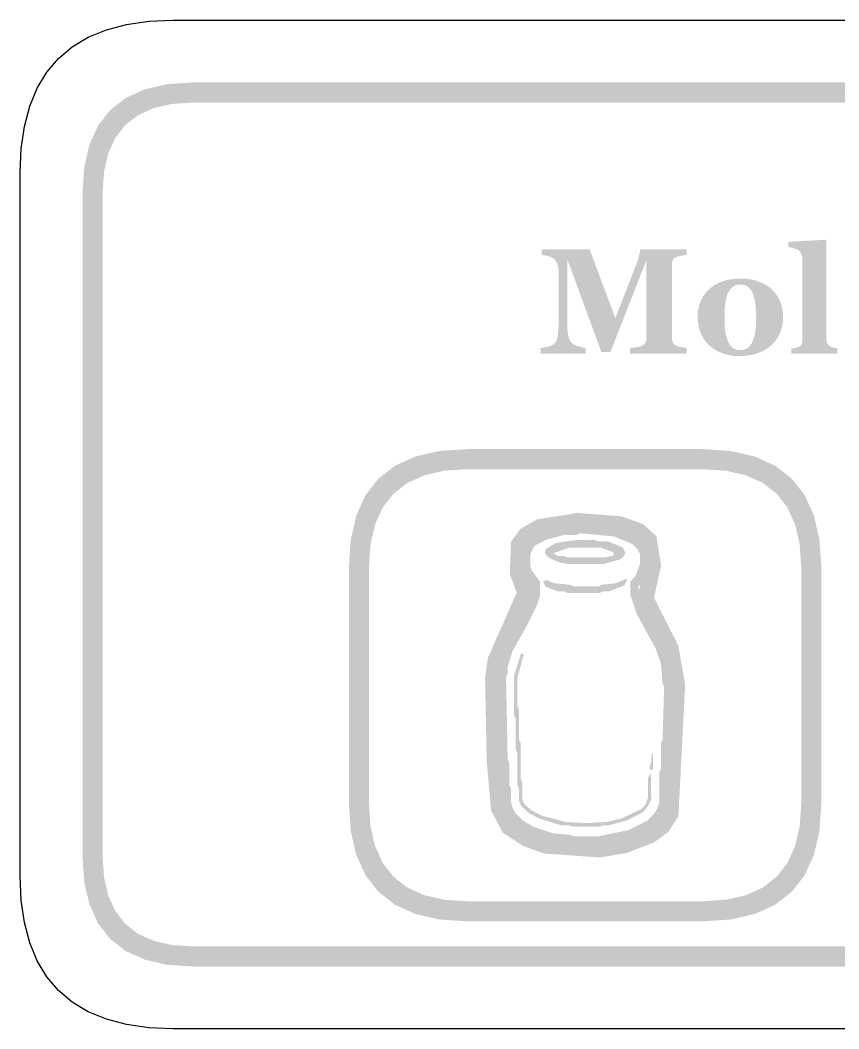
# Model space of a CAD drawing. Header units: millimetres. Extents: x 4 to 272, y 4 to 144.
# Drawn here: x 71.96 to 88.25, y 123.96 to 144.04 of the extents above; entities that cross this region are included whole.
import ezdxf

# ---------------------------------------------------------------- set-up
doc = ezdxf.new("R2010")
doc.units = ezdxf.units.MM
doc.layers.add('CUT', color=1, linetype='Continuous')
doc.layers.add('RASTER', color=7, linetype='Continuous')

msp = doc.modelspace()

# ---------------------------------------------------------------- hatches: boundary and pattern name
at = {"layer": 'RASTER'}
h = msp.add_hatch(color=7, dxfattribs=at)
h.paths.add_polyline_path([(73.2, 140.6), (73.234, 141.116), (73.338, 141.563), (73.509, 141.941), (73.75, 142.25), (74.059, 142.491), (74.438, 142.663), (74.884, 142.766), (75.4, 142.8), (132.6, 142.8), (133.116, 142.766), (133.563, 142.663), (133.941, 142.491), (134.25, 142.25), (134.491, 141.941), (134.663, 141.563), (134.766, 141.116), (134.8, 140.6), (134.8, 127.4), (134.766, 126.884), (134.663, 126.438), (134.491, 126.059), (134.25, 125.75), (133.941, 125.509), (133.563, 125.338), (133.116, 125.234), (132.6, 125.2), (75.4, 125.2), (74.884, 125.234), (74.438, 125.338), (74.059, 125.509), (73.75, 125.75), (73.509, 126.059), (73.338, 126.438), (73.234, 126.884), (73.2, 127.4)])
h.paths.add_polyline_path([(73.6, 140.6), (73.6, 127.4), (73.628, 126.978), (73.712, 126.613), (73.853, 126.303), (74.05, 126.05), (74.303, 125.853), (74.613, 125.713), (74.978, 125.628), (75.4, 125.6), (132.6, 125.6), (133.022, 125.628), (133.388, 125.713), (133.697, 125.853), (133.95, 126.05), (134.147, 126.303), (134.288, 126.613), (134.372, 126.978), (134.4, 127.4), (134.4, 140.6), (134.372, 141.022), (134.288, 141.388), (134.147, 141.697), (133.95, 141.95), (133.697, 142.147), (133.388, 142.288), (133.022, 142.372), (132.6, 142.4), (75.4, 142.4), (74.978, 142.372), (74.613, 142.288), (74.303, 142.147), (74.05, 141.95), (73.853, 141.697), (73.712, 141.388), (73.628, 141.022), (73.6, 140.6)], flags=0)
for points in [[(88.22, 137.4), (87.302, 137.4), (87.302, 137.507), (87.311, 137.508), (87.32, 137.508), (87.33, 137.509), (87.339, 137.51), (87.348, 137.511), (87.357, 137.512), (87.366, 137.513), (87.375, 137.514), (87.384, 137.515), (87.393, 137.517), (87.401, 137.518), (87.409, 137.52), (87.417, 137.522), (87.425, 137.524), (87.432, 137.526), (87.439, 137.529), (87.45, 137.534), (87.461, 137.539), (87.47, 137.544), (87.479, 137.55), (87.486, 137.557), (87.493, 137.564), (87.498, 137.571), (87.503, 137.579), (87.507, 137.588), (87.51, 137.597), (87.513, 137.607), (87.516, 137.618), (87.517, 137.629), (87.519, 137.641), (87.52, 137.653), (87.52, 137.667), (87.52, 139.29), (87.519, 139.303), (87.518, 139.317), (87.517, 139.33), (87.514, 139.343), (87.511, 139.356), (87.507, 139.369), (87.502, 139.381), (87.497, 139.393), (87.491, 139.404), (87.485, 139.415), (87.478, 139.425), (87.471, 139.435), (87.463, 139.444), (87.454, 139.452), (87.446, 139.459), (87.436, 139.465), (87.428, 139.47), (87.42, 139.475), (87.41, 139.48), (87.399, 139.484), (87.388, 139.489), (87.375, 139.493), (87.362, 139.498), (87.348, 139.502), (87.333, 139.506), (87.319, 139.51), (87.305, 139.513), (87.292, 139.516), (87.279, 139.518), (87.266, 139.52), (87.254, 139.522), (87.243, 139.523), (87.243, 139.629), (87.98, 139.668), (88.002, 139.644), (88.002, 137.686), (88.002, 137.672), (88.003, 137.66), (88.004, 137.648), (88.006, 137.637), (88.009, 137.626), (88.012, 137.616), (88.016, 137.606), (88.021, 137.598), (88.026, 137.59), (88.032, 137.582), (88.038, 137.575), (88.046, 137.568), (88.054, 137.561), (88.063, 137.555), (88.072, 137.55), (88.082, 137.545), (88.09, 137.542), (88.097, 137.539), (88.105, 137.536), (88.112, 137.533), (88.12, 137.53), (88.128, 137.527), (88.136, 137.524), (88.144, 137.522), (88.152, 137.519), (88.161, 137.517), (88.17, 137.515), (88.179, 137.513), (88.189, 137.511), (88.199, 137.509), (88.209, 137.508), (88.22, 137.507)], [(85.223, 137.4), (84.096, 137.4), (84.096, 137.514), (84.109, 137.515), (84.123, 137.517), (84.137, 137.518), (84.152, 137.52), (84.168, 137.522), (84.184, 137.524), (84.201, 137.526), (84.219, 137.529), (84.236, 137.531), (84.252, 137.534), (84.267, 137.537), (84.28, 137.54), (84.291, 137.542), (84.302, 137.545), (84.31, 137.548), (84.318, 137.551), (84.331, 137.557), (84.343, 137.563), (84.354, 137.57), (84.364, 137.577), (84.373, 137.585), (84.382, 137.593), (84.389, 137.602), (84.395, 137.611), (84.401, 137.621), (84.406, 137.631), (84.41, 137.642), (84.413, 137.654), (84.415, 137.667), (84.417, 137.68), (84.418, 137.693), (84.419, 137.708), (84.419, 139.26), (83.704, 137.434), (83.519, 137.434), (83.515, 137.447), (83.51, 137.464), (83.504, 137.483), (83.496, 137.506), (83.488, 137.531), (83.478, 137.56), (83.466, 137.591), (83.454, 137.626), (83.441, 137.661), (83.429, 137.694), (83.418, 137.725), (83.407, 137.755), (83.397, 137.783), (83.387, 137.809), (83.378, 137.833), (83.37, 137.856), (82.844, 139.284), (82.844, 138.02), (82.844, 137.976), (82.846, 137.934), (82.847, 137.896), (82.85, 137.86), (82.853, 137.827), (82.858, 137.796), (82.862, 137.768), (82.868, 137.744), (82.875, 137.721), (82.882, 137.699), (82.891, 137.68), (82.9, 137.662), (82.91, 137.645), (82.921, 137.63), (82.933, 137.617), (82.947, 137.605), (82.957, 137.597), (82.968, 137.59), (82.982, 137.582), (82.998, 137.575), (83.015, 137.568), (83.034, 137.561), (83.055, 137.553), (83.078, 137.546), (83.1, 137.54), (83.121, 137.534), (83.141, 137.529), (83.158, 137.525), (83.174, 137.521), (83.188, 137.518), (83.2, 137.516), (83.21, 137.514), (83.21, 137.4), (82.317, 137.4), (82.317, 137.514), (82.327, 137.516), (82.338, 137.517), (82.351, 137.519), (82.365, 137.521), (82.38, 137.524), (82.398, 137.527), (82.416, 137.53), (82.436, 137.534), (82.456, 137.538), (82.476, 137.543), (82.494, 137.549), (82.511, 137.555), (82.528, 137.562), (82.543, 137.57), (82.558, 137.578), (82.572, 137.588), (82.586, 137.599), (82.598, 137.612), (82.61, 137.626), (82.621, 137.643), (82.63, 137.661), (82.638, 137.681), (82.645, 137.702), (82.651, 137.726), (82.655, 137.752), (82.66, 137.78), (82.663, 137.811), (82.666, 137.844), (82.668, 137.88), (82.67, 137.919), (82.671, 137.96), (82.671, 138.004), (82.671, 139.033), (82.671, 139.056), (82.67, 139.078), (82.668, 139.099), (82.665, 139.119), (82.662, 139.138), (82.658, 139.156), (82.653, 139.173), (82.648, 139.189), (82.641, 139.204), (82.635, 139.219), (82.627, 139.232), (82.618, 139.245), (82.609, 139.257), (82.599, 139.268), (82.589, 139.279), (82.577, 139.288), (82.563, 139.299), (82.548, 139.309), (82.533, 139.318), (82.518, 139.326), (82.503, 139.332), (82.488, 139.338), (82.473, 139.343), (82.457, 139.347), (82.442, 139.35), (82.426, 139.353), (82.411, 139.355), (82.395, 139.358), (82.38, 139.36), (82.364, 139.362), (82.348, 139.363), (82.333, 139.364), (82.333, 139.479), (83.289, 139.479), (83.802, 138.106), (84.234, 139.221), (84.24, 139.237), (84.245, 139.253), (84.25, 139.27), (84.256, 139.288), (84.261, 139.307), (84.266, 139.326), (84.271, 139.346), (84.277, 139.367), (84.281, 139.388), (84.286, 139.406), (84.289, 139.423), (84.292, 139.438), (84.295, 139.451), (84.297, 139.462), (84.298, 139.471), (84.299, 139.479), (85.22, 139.479), (85.22, 139.364), (85.208, 139.364), (85.196, 139.363), (85.184, 139.361), (85.172, 139.36), (85.16, 139.358), (85.147, 139.357), (85.135, 139.355), (85.122, 139.353), (85.109, 139.35), (85.096, 139.348), (85.084, 139.345), (85.072, 139.342), (85.059, 139.339), (85.047, 139.336), (85.035, 139.333), (85.024, 139.329), (85.01, 139.324), (84.998, 139.318), (84.986, 139.312), (84.976, 139.305), (84.967, 139.297), (84.96, 139.288), (84.953, 139.279), (84.948, 139.269), (84.944, 139.259), (84.94, 139.248), (84.937, 139.237), (84.935, 139.226), (84.933, 139.214), (84.931, 139.203), (84.93, 139.191), (84.93, 139.178), (84.93, 137.706), (84.93, 137.693), (84.931, 137.681), (84.933, 137.669), (84.935, 137.658), (84.937, 137.647), (84.94, 137.637), (84.944, 137.627), (84.948, 137.618), (84.953, 137.609), (84.96, 137.6), (84.967, 137.592), (84.976, 137.584), (84.986, 137.576), (84.998, 137.569), (85.01, 137.562), (85.024, 137.555), (85.032, 137.552), (85.041, 137.549), (85.051, 137.546), (85.062, 137.542), (85.075, 137.539), (85.089, 137.536), (85.104, 137.533), (85.12, 137.53), (85.136, 137.528), (85.151, 137.525), (85.165, 137.523), (85.179, 137.52), (85.191, 137.519), (85.203, 137.517), (85.213, 137.515), (85.223, 137.514)]]:
    msp.add_hatch(color=7, dxfattribs=at).paths.add_polyline_path(points)
h = msp.add_hatch(color=7, dxfattribs=at)
h.paths.add_polyline_path([(86.916, 138.68), (86.943, 138.654), (86.967, 138.627), (86.99, 138.599), (87.012, 138.569), (87.032, 138.538), (87.05, 138.506), (87.067, 138.473), (87.082, 138.439), (87.095, 138.403), (87.107, 138.367), (87.117, 138.33), (87.125, 138.292), (87.131, 138.254), (87.135, 138.214), (87.138, 138.175), (87.139, 138.134), (87.138, 138.094), (87.135, 138.054), (87.131, 138.015), (87.125, 137.976), (87.117, 137.938), (87.107, 137.9), (87.096, 137.863), (87.083, 137.827), (87.068, 137.792), (87.051, 137.757), (87.033, 137.725), (87.013, 137.693), (86.992, 137.663), (86.969, 137.634), (86.944, 137.606), (86.918, 137.58), (86.888, 137.554), (86.857, 137.528), (86.825, 137.505), (86.791, 137.483), (86.756, 137.463), (86.719, 137.444), (86.681, 137.427), (86.642, 137.412), (86.601, 137.398), (86.559, 137.386), (86.515, 137.376), (86.47, 137.368), (86.423, 137.361), (86.375, 137.357), (86.326, 137.354), (86.275, 137.353), (86.23, 137.354), (86.187, 137.356), (86.145, 137.36), (86.103, 137.366), (86.062, 137.373), (86.023, 137.382), (85.984, 137.392), (85.946, 137.404), (85.909, 137.418), (85.873, 137.433), (85.838, 137.45), (85.804, 137.468), (85.772, 137.489), (85.74, 137.51), (85.709, 137.533), (85.68, 137.558), (85.653, 137.583), (85.627, 137.61), (85.603, 137.638), (85.58, 137.668), (85.559, 137.699), (85.539, 137.731), (85.521, 137.765), (85.504, 137.801), (85.489, 137.837), (85.476, 137.875), (85.465, 137.914), (85.456, 137.954), (85.449, 137.994), (85.444, 138.036), (85.441, 138.079), (85.44, 138.124), (85.441, 138.167), (85.443, 138.209), (85.448, 138.25), (85.454, 138.29), (85.462, 138.328), (85.471, 138.365), (85.483, 138.402), (85.496, 138.436), (85.511, 138.47), (85.528, 138.503), (85.546, 138.535), (85.567, 138.566), (85.589, 138.596), (85.612, 138.625), (85.638, 138.653), (85.665, 138.68), (85.693, 138.705), (85.723, 138.729), (85.754, 138.751), (85.786, 138.771), (85.821, 138.79), (85.856, 138.808), (85.894, 138.824), (85.933, 138.839), (85.973, 138.852), (86.014, 138.864), (86.057, 138.874), (86.101, 138.882), (86.146, 138.888), (86.192, 138.892), (86.239, 138.895), (86.288, 138.896), (86.338, 138.895), (86.387, 138.892), (86.435, 138.888), (86.481, 138.882), (86.525, 138.874), (86.568, 138.864), (86.609, 138.852), (86.649, 138.839), (86.687, 138.824), (86.724, 138.808), (86.76, 138.79), (86.794, 138.771), (86.826, 138.751), (86.858, 138.729), (86.888, 138.705), (86.916, 138.68)])
h.paths.add_polyline_path([(86.541, 137.665), (86.549, 137.686), (86.556, 137.708), (86.563, 137.732), (86.569, 137.756), (86.575, 137.781), (86.58, 137.808), (86.585, 137.836), (86.589, 137.864), (86.592, 137.894), (86.596, 137.925), (86.598, 137.958), (86.6, 137.991), (86.602, 138.026), (86.603, 138.062), (86.604, 138.099), (86.604, 138.137), (86.604, 138.163), (86.603, 138.19), (86.602, 138.218), (86.601, 138.247), (86.599, 138.276), (86.596, 138.307), (86.593, 138.339), (86.59, 138.371), (86.586, 138.403), (86.581, 138.434), (86.577, 138.462), (86.571, 138.489), (86.566, 138.514), (86.559, 138.538), (86.553, 138.559), (86.546, 138.579), (86.536, 138.602), (86.526, 138.623), (86.515, 138.643), (86.504, 138.662), (86.491, 138.679), (86.478, 138.695), (86.463, 138.71), (86.448, 138.724), (86.432, 138.737), (86.415, 138.747), (86.397, 138.756), (86.378, 138.764), (86.358, 138.77), (86.336, 138.774), (86.314, 138.776), (86.291, 138.777), (86.265, 138.776), (86.241, 138.773), (86.219, 138.769), (86.197, 138.763), (86.177, 138.755), (86.158, 138.745), (86.141, 138.733), (86.125, 138.72), (86.109, 138.705), (86.095, 138.689), (86.082, 138.672), (86.069, 138.654), (86.058, 138.635), (86.047, 138.615), (86.037, 138.594), (86.029, 138.572), (86.021, 138.551), (86.014, 138.528), (86.008, 138.505), (86.003, 138.481), (85.998, 138.456), (85.993, 138.431), (85.989, 138.404), (85.986, 138.376), (85.983, 138.348), (85.981, 138.32), (85.979, 138.291), (85.977, 138.262), (85.976, 138.233), (85.975, 138.203), (85.975, 138.173), (85.974, 138.143), (85.975, 138.104), (85.975, 138.066), (85.976, 138.031), (85.977, 137.997), (85.978, 137.965), (85.98, 137.934), (85.982, 137.905), (85.985, 137.878), (85.988, 137.852), (85.992, 137.826), (85.996, 137.8), (86.002, 137.773), (86.009, 137.747), (86.016, 137.721), (86.025, 137.694), (86.034, 137.668), (86.043, 137.646), (86.053, 137.625), (86.064, 137.605), (86.075, 137.587), (86.088, 137.569), (86.101, 137.553), (86.116, 137.538), (86.131, 137.525), (86.147, 137.512), (86.165, 137.501), (86.183, 137.492), (86.203, 137.485), (86.223, 137.479), (86.245, 137.475), (86.267, 137.473), (86.291, 137.472), (86.312, 137.473), (86.333, 137.475), (86.353, 137.479), (86.372, 137.484), (86.391, 137.491), (86.409, 137.499), (86.426, 137.509), (86.442, 137.521), (86.457, 137.534), (86.471, 137.548), (86.485, 137.564), (86.498, 137.581), (86.51, 137.6), (86.521, 137.62), (86.532, 137.642), (86.541, 137.665)], flags=0)
h = msp.add_hatch(color=7, dxfattribs=at)
h.paths.add_polyline_path([(78.5, 133.15), (78.537, 133.701), (78.647, 134.178), (78.83, 134.582), (79.088, 134.913), (79.418, 135.17), (79.822, 135.353), (80.299, 135.463), (80.85, 135.5), (85.55, 135.5), (86.101, 135.463), (86.578, 135.353), (86.982, 135.17), (87.313, 134.913), (87.57, 134.582), (87.753, 134.178), (87.863, 133.701), (87.9, 133.15), (87.9, 128.45), (87.863, 127.899), (87.753, 127.422), (87.57, 127.018), (87.313, 126.688), (86.982, 126.43), (86.578, 126.247), (86.101, 126.137), (85.55, 126.1), (80.85, 126.1), (80.299, 126.137), (79.822, 126.247), (79.418, 126.43), (79.088, 126.688), (78.83, 127.018), (78.647, 127.422), (78.537, 127.899), (78.5, 128.45)])
h.paths.add_polyline_path([(78.9, 133.15), (78.9, 128.45), (78.93, 127.993), (79.022, 127.597), (79.174, 127.262), (79.388, 126.988), (79.662, 126.774), (79.997, 126.622), (80.393, 126.53), (80.85, 126.5), (85.55, 126.5), (86.007, 126.53), (86.403, 126.622), (86.738, 126.774), (87.012, 126.988), (87.226, 127.262), (87.378, 127.597), (87.47, 127.993), (87.5, 128.45), (87.5, 133.15), (87.47, 133.607), (87.378, 134.003), (87.226, 134.338), (87.012, 134.613), (86.738, 134.826), (86.403, 134.978), (86.007, 135.07), (85.55, 135.1), (80.85, 135.1), (80.393, 135.07), (79.997, 134.978), (79.662, 134.826), (79.388, 134.613), (79.174, 134.338), (79.022, 134.003), (78.93, 133.607), (78.9, 133.15)], flags=0)
h = msp.add_hatch(color=7, dxfattribs=at)
h.paths.add_polyline_path([(83.046, 134.23), (83.928, 134.163), (84.354, 134.007), (84.621, 133.765), (84.711, 133.178), (84.57, 132.543), (85.052, 131.594), (85.191, 130.817), (85.056, 128.191), (84.853, 127.876), (84.571, 127.67), (84.026, 127.46), (83.497, 127.371), (82.376, 127.451), (81.962, 127.603), (81.562, 127.864), (81.329, 128.308), (81.242, 129.289), (81.21, 130.945), (81.266, 131.346), (81.839, 132.643), (81.703, 133.009), (81.725, 133.655), (81.909, 133.909), (82.25, 134.104)])
h.paths.add_polyline_path([(83.059, 133.908), (82.358, 133.797), (82.128, 133.665), (82.042, 133.546), (82.025, 133.062), (82.185, 132.632), (81.576, 131.257), (81.53, 130.926), (81.562, 129.307), (81.642, 128.4), (81.807, 128.086), (82.107, 127.891), (82.444, 127.767), (83.481, 127.693), (83.941, 127.771), (84.417, 127.953), (84.616, 128.1), (84.741, 128.292), (84.869, 130.797), (84.745, 131.491), (84.232, 132.501), (84.386, 133.189), (84.322, 133.604), (84.185, 133.728), (83.859, 133.847), (83.059, 133.908)], flags=0)
h = msp.add_hatch(color=7, dxfattribs=at)
h.paths.add_polyline_path([(82.856, 133.976), (83.521, 133.986), (83.585, 133.954), (83.714, 133.954), (84.067, 133.858), (84.301, 133.739), (84.366, 133.674), (84.452, 133.504), (84.484, 133.28), (84.452, 133.215), (84.452, 133.055), (84.366, 132.885), (84.26, 132.766), (84.292, 132.509), (84.475, 132.114), (84.838, 131.449), (84.934, 131), (84.934, 129.972), (84.902, 129.908), (84.902, 129.234), (84.87, 129.17), (84.87, 128.495), (84.838, 128.335), (84.751, 128.165), (84.526, 127.94), (84.067, 127.725), (83.65, 127.628), (83.425, 127.628), (83.361, 127.596), (83.039, 127.596), (82.975, 127.628), (82.558, 127.66), (82.237, 127.757), (81.874, 127.94), (81.681, 128.132), (81.595, 128.303), (81.53, 128.559), (81.498, 129.523), (81.466, 129.587), (81.466, 131.096), (81.595, 131.546), (82.076, 132.445), (82.14, 132.669), (82.131, 132.788), (82.034, 132.885), (81.948, 133.055), (81.916, 133.408), (82.034, 133.674), (82.163, 133.771), (82.526, 133.922)])
h.paths.add_polyline_path([(83.104, 133.825), (83.039, 133.793), (82.783, 133.793), (82.429, 133.697), (82.195, 133.578), (82.108, 133.408), (82.108, 133.183), (82.14, 133.087), (82.301, 132.862), (82.301, 132.573), (82.237, 132.38), (82.034, 131.973), (81.755, 131.481), (81.659, 131.16), (81.659, 131.032), (81.627, 130.968), (81.659, 129.33), (81.691, 129.266), (81.691, 128.816), (81.723, 128.752), (81.723, 128.495), (81.755, 128.367), (81.81, 128.261), (81.97, 128.1), (82.173, 127.982), (82.558, 127.853), (82.911, 127.821), (82.975, 127.789), (83.457, 127.789), (84.067, 127.917), (84.43, 128.1), (84.59, 128.261), (84.645, 128.367), (84.677, 128.463), (84.677, 129.073), (84.709, 129.137), (84.709, 129.651), (84.741, 129.715), (84.773, 130.775), (84.741, 130.839), (84.709, 131.225), (84.613, 131.514), (84.227, 132.22), (84.099, 132.605), (84.099, 132.862), (84.205, 132.981), (84.292, 133.215), (84.292, 133.408), (84.237, 133.514), (84.141, 133.61), (83.778, 133.761)], flags=0)
h.paths.add_polyline_path([(82.985, 133.687), (83.393, 133.697), (83.457, 133.665), (83.65, 133.665), (83.948, 133.546), (84.003, 133.44), (83.961, 133.353), (83.884, 133.302), (83.585, 133.215), (82.847, 133.215), (82.686, 133.247), (82.484, 133.334), (82.42, 133.398), (82.397, 133.44), (82.42, 133.514), (82.622, 133.633)], flags=0)
h.paths.add_polyline_path([(82.879, 133.536), (82.567, 133.43), (82.654, 133.376), (82.783, 133.376), (82.847, 133.344), (83.585, 133.344), (83.746, 133.376), (83.778, 133.408), (83.755, 133.45), (83.521, 133.536)], flags=0)
h.paths.add_polyline_path([(84.012, 132.917), (84.035, 132.894), (83.98, 132.788), (83.682, 132.669), (83.553, 132.669), (83.489, 132.637), (82.847, 132.637), (82.783, 132.669), (82.654, 132.669), (82.42, 132.756), (82.365, 132.862), (82.429, 132.894), (82.59, 132.83), (82.911, 132.798), (82.975, 132.766), (83.457, 132.766), (83.521, 132.798), (83.81, 132.83)], flags=0)
h.paths.add_polyline_path([(81.925, 131.44), (81.98, 131.417), (81.851, 130.936), (81.851, 130.39), (81.884, 130.325), (81.884, 129.715), (81.916, 129.651), (81.916, 128.945), (81.948, 128.881), (81.948, 128.527), (82.002, 128.421), (82.163, 128.293), (82.333, 128.206), (82.815, 128.078), (83.21, 128.055), (83.617, 128.078), (83.906, 128.142), (84.301, 128.325), (84.398, 128.421), (84.452, 128.559), (84.452, 128.945), (84.507, 129.064), (84.516, 128.527), (84.43, 128.357), (84.333, 128.261), (84.035, 128.11), (83.682, 128.014), (83.553, 128.014), (83.489, 127.982), (82.943, 127.982), (82.879, 128.014), (82.718, 128.014), (82.301, 128.142), (82.067, 128.261), (81.938, 128.389), (81.884, 128.495), (81.884, 128.752), (81.851, 128.816), (81.851, 129.459), (81.819, 129.523), (81.819, 130.133), (81.787, 130.197), (81.787, 131)], flags=0)
h.paths.add_polyline_path([(84.526, 129.449), (84.549, 129.426), (84.549, 129.137), (84.516, 129.105), (84.484, 129.137), (84.484, 129.202), (84.516, 129.266)], flags=0)

# ---------------------------------------------------------------- linework, layer by layer
at = {"layer": 'CUT'}
msp.add_lwpolyline([(133.001, 123.96), (74.999, 123.96), (74.517, 123.981), (74.075, 124.044), (73.675, 124.149), (73.315, 124.297), (72.997, 124.488), (72.722, 124.722), (72.488, 124.997), (72.297, 125.315), (72.149, 125.675), (72.044, 126.075), (71.981, 126.517), (71.96, 126.999), (71.96, 141.001), (71.981, 141.483), (72.044, 141.925), (72.149, 142.325), (72.297, 142.685), (72.488, 143.003), (72.722, 143.278), (72.997, 143.512), (73.315, 143.703), (73.675, 143.851), (74.075, 143.956), (74.517, 144.019), (74.999, 144.04), (133.001, 144.04)], dxfattribs=at)

doc.saveas('drawing.dxf')
